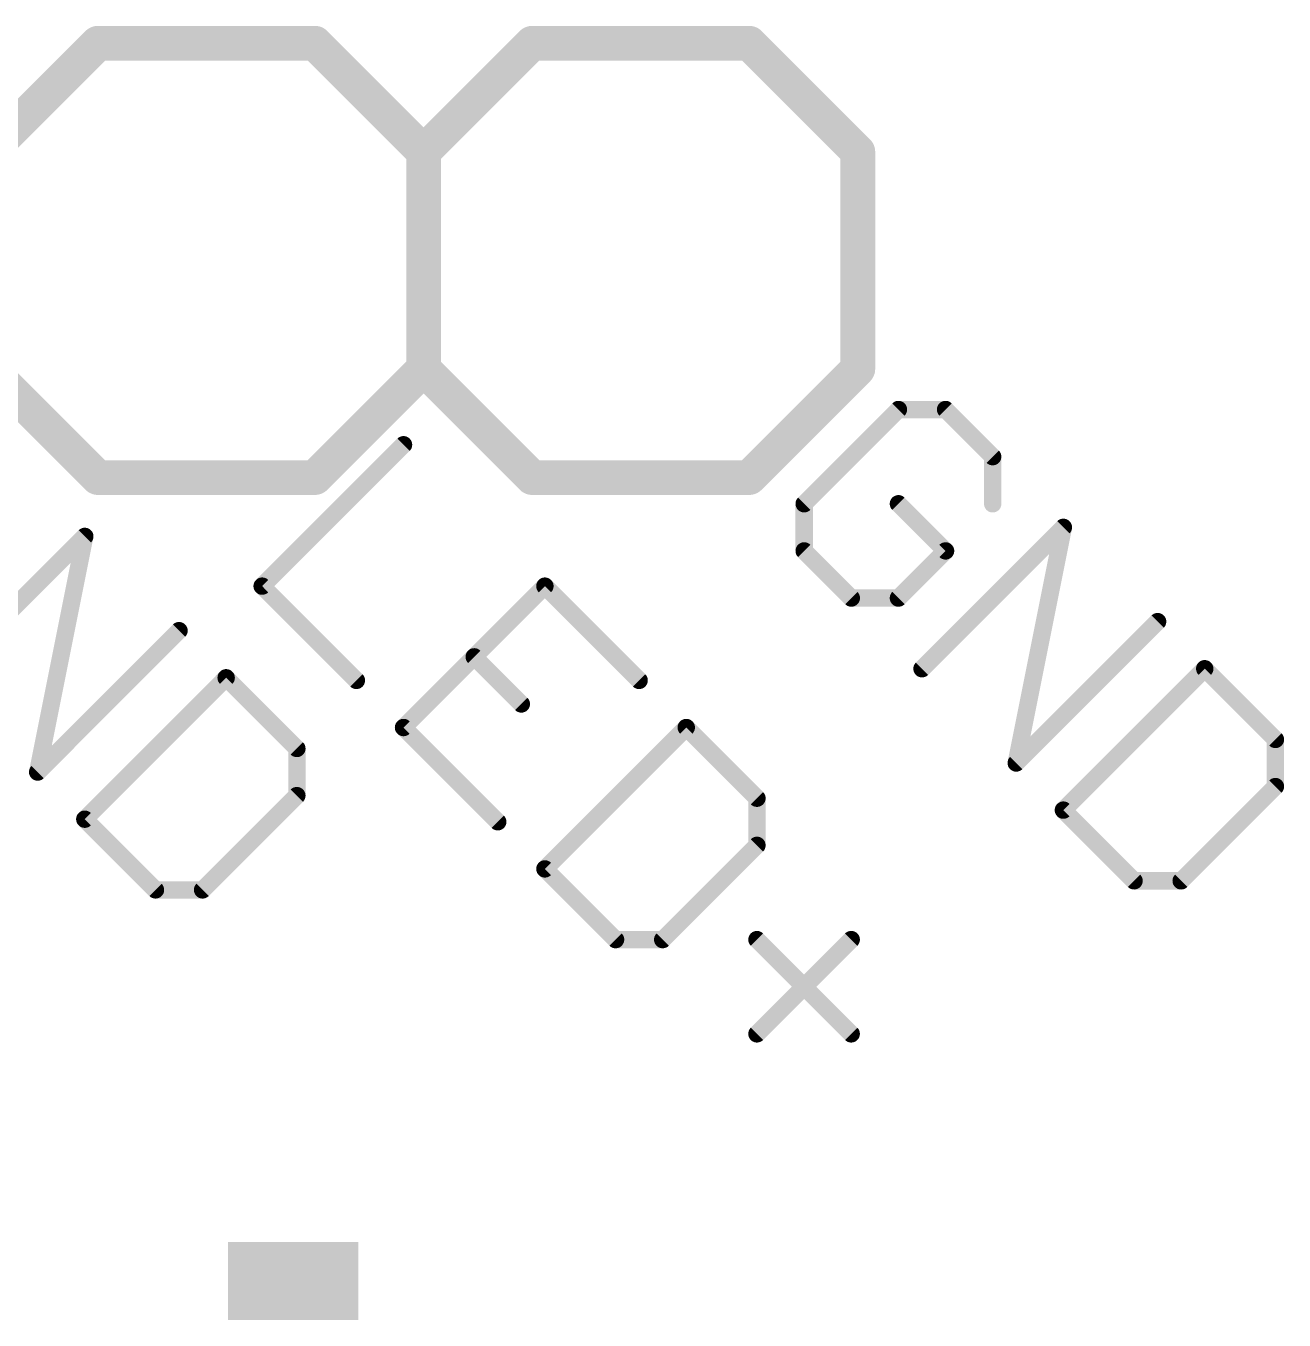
# Model space of a CAD drawing. Extents: x -0.1 to 47.1, y 0.5 to 29.3.
# Drawn here: x 26.88 to 34.24, y 21.74 to 29.31 of the extents above; entities that cross this region are included whole.
import ezdxf

# ---------------------------------------------------------------- set-up
doc = ezdxf.new("R2010")
doc.units = 0
doc.layers.add('21', color=253, linetype='CONTINUOUS')

# ---------------------------------------------------------------- blocks, each defined once
blk = doc.blocks.new('RECT')
blk.add_solid([(-0.5, -0.5), (0.5, -0.5), (-0.5, 0.5), (0.5, 0.5)])

msp = doc.modelspace()

# ---------------------------------------------------------------- linework, layer by layer
at = {"layer": '21'}
for points, const_width in [([(27.305, 29.21), (26.67, 28.575)], 0.2032), ([(28.575, 29.21), (27.305, 29.21)], 0.2032), ([(29.21, 28.575), (28.575, 29.21)], 0.2032), ([(29.845, 29.21), (29.21, 28.575)], 0.2032), ([(31.115, 29.21), (29.845, 29.21)], 0.2032), ([(31.75, 28.575), (31.115, 29.21)], 0.2032), ([(29.21, 28.575), (29.21, 27.305)], 0.2032), ([(29.21, 27.305), (29.21, 28.575)], 0.2032), ([(31.75, 27.305), (31.75, 28.575)], 0.2032), ([(26.67, 27.305), (27.305, 26.67)], 0.2032), ([(28.575, 26.67), (29.21, 27.305)], 0.2032), ([(29.21, 27.305), (29.845, 26.67)], 0.2032), ([(31.115, 26.67), (31.75, 27.305)], 0.2032), ([(31.9875, 27.0679), (31.4362, 26.5166)], 0.1016), ([(32.2631, 27.0679), (31.9875, 27.0679)], 0.1016), ([(32.5388, 26.7922), (32.2631, 27.0679)], 0.1016), ([(29.0927, 26.8619), (28.2658, 26.035)], 0.1016), ([(32.5388, 26.5166), (32.5388, 26.7922)], 0.1016), ([(27.305, 26.67), (28.575, 26.67)], 0.2032), ([(29.845, 26.67), (31.115, 26.67)], 0.2032), ([(31.4362, 26.5166), (31.4362, 26.241)], 0.1016), ([(32.2631, 26.241), (31.9875, 26.5166)], 0.1016), ([(32.1253, 25.5519), (32.9522, 26.3788)], 0.1016), ([(32.9522, 26.3788), (32.6766, 25.0007)], 0.1016), ([(26.4016, 25.499), (27.2285, 26.3259)], 0.1016), ([(27.2285, 26.3259), (26.9529, 24.9477)], 0.1016), ([(31.4362, 26.241), (31.7119, 25.9654)], 0.1016), ([(31.9875, 25.9654), (32.2631, 26.241)], 0.1016), ([(28.2658, 26.035), (28.8171, 25.4837)], 0.1016), ([(29.9196, 26.035), (29.0927, 25.2081)], 0.1016), ([(30.4709, 25.4837), (29.9196, 26.035)], 0.1016), ([(31.7119, 25.9654), (31.9875, 25.9654)], 0.1016), ([(26.9529, 24.9477), (27.7798, 25.7746)], 0.1016), ([(32.6766, 25.0007), (33.5035, 25.8275)], 0.1016), ([(29.5062, 25.6216), (29.7818, 25.3459)], 0.1016), ([(33.7791, 25.5519), (32.9522, 24.725)], 0.1016), ([(34.1925, 25.1385), (33.7791, 25.5519)], 0.1016), ([(28.0554, 25.499), (27.2285, 24.6721)], 0.1016), ([(28.4689, 25.0855), (28.0554, 25.499)], 0.1016), ([(29.0927, 25.2081), (29.644, 24.6569)], 0.1016), ([(30.7465, 25.2081), (29.9196, 24.3812)], 0.1016), ([(31.1599, 24.7947), (30.7465, 25.2081)], 0.1016), ([(28.4689, 24.8099), (28.4689, 25.0855)], 0.1016), ([(34.1925, 24.8628), (34.1925, 25.1385)], 0.1016), ([(33.6413, 24.3116), (34.1925, 24.8628)], 0.1016), ([(27.9176, 24.2586), (28.4689, 24.8099)], 0.1016), ([(31.1599, 24.519), (31.1599, 24.7947)], 0.1016), ([(32.9522, 24.725), (33.3656, 24.3116)], 0.1016), ([(27.2285, 24.6721), (27.642, 24.2586)], 0.1016), ([(30.6087, 23.9678), (31.1599, 24.519)], 0.1016), ([(29.9196, 24.3812), (30.3331, 23.9678)], 0.1016), ([(27.642, 24.2586), (27.9176, 24.2586)], 0.1016), ([(33.3656, 24.3116), (33.6413, 24.3116)], 0.1016), ([(30.3331, 23.9678), (30.6087, 23.9678)], 0.1016), ([(31.1599, 23.9678), (31.7112, 23.4165)], 0.1016), ([(31.7112, 23.9678), (31.1599, 23.4165)], 0.1016)]:
    msp.add_lwpolyline(points, dxfattribs=dict(at, const_width=const_width))
for points, const_width in [([(27.305, 29.2608, 1), (27.305, 29.1592)], 0.1016), ([(27.3409, 29.1741, 1), (27.2691, 29.2459)], 0.1016), ([(28.6109, 29.2459, 1), (28.5391, 29.1741)], 0.1016), ([(28.575, 29.1592, 1), (28.575, 29.2608)], 0.1016), ([(29.845, 29.2608, 1), (29.845, 29.1592)], 0.1016), ([(29.8809, 29.1741, 1), (29.8091, 29.2459)], 0.1016), ([(31.1509, 29.2459, 1), (31.0791, 29.1741)], 0.1016), ([(31.115, 29.1592, 1), (31.115, 29.2608)], 0.1016), ([(29.2608, 28.575, 1), (29.1592, 28.575)], 0.1016), ([(29.2608, 28.575, 1), (29.1592, 28.575)], 0.1016), ([(29.1741, 28.6109, 1), (29.2459, 28.5391)], 0.1016), ([(29.1741, 28.5391, 1), (29.2459, 28.6109)], 0.1016), ([(31.8008, 28.575, 1), (31.6992, 28.575)], 0.1016), ([(31.7141, 28.5391, 1), (31.7859, 28.6109)], 0.1016), ([(29.2459, 27.3409, 1), (29.1741, 27.2691)], 0.1016), ([(29.2459, 27.2691, 1), (29.1741, 27.3409)], 0.1016), ([(31.7859, 27.2691, 1), (31.7141, 27.3409)], 0.1016), ([(29.1592, 27.305, 1), (29.2608, 27.305)], 0.1016), ([(29.1592, 27.305, 1), (29.2608, 27.305)], 0.1016), ([(31.6992, 27.305, 1), (31.8008, 27.305)], 0.1016), ([(31.9875, 27.0933, 1), (31.9875, 27.0425)], 0.0508), ([(32.0055, 27.0499, 1), (31.9695, 27.0858)], 0.0508), ([(32.2811, 27.0858, 1), (32.2452, 27.0499)], 0.0508), ([(32.2631, 27.0425, 1), (32.2631, 27.0933)], 0.0508), ([(29.1107, 26.8439, 1), (29.0748, 26.8798)], 0.0508), ([(32.5642, 26.7922, 1), (32.5134, 26.7922)], 0.0508), ([(32.5208, 26.7743, 1), (32.5567, 26.8102)], 0.0508), ([(27.305, 26.7208, 1), (27.305, 26.6192)], 0.1016), ([(27.2691, 26.6341, 1), (27.3409, 26.7059)], 0.1016), ([(28.5391, 26.7059, 1), (28.6109, 26.6341)], 0.1016), ([(28.575, 26.6192, 1), (28.575, 26.7208)], 0.1016), ([(29.845, 26.7208, 1), (29.845, 26.6192)], 0.1016), ([(29.8091, 26.6341, 1), (29.8809, 26.7059)], 0.1016), ([(31.0791, 26.7059, 1), (31.1509, 26.6341)], 0.1016), ([(31.115, 26.6192, 1), (31.115, 26.7208)], 0.1016), ([(31.4616, 26.5166, 1), (31.4108, 26.5166)], 0.0508), ([(31.4183, 26.5346, 1), (31.4542, 26.4987)], 0.0508), ([(32.0055, 26.5346, 1), (31.9695, 26.4987)], 0.0508), ([(32.5134, 26.5166, 1), (32.5642, 26.5166)], 0.0508), ([(32.9771, 26.3738, 1), (32.9273, 26.3838)], 0.0508), ([(32.9702, 26.3608, 1), (32.9342, 26.3968)], 0.0508), ([(27.2534, 26.3209, 1), (27.2036, 26.3308)], 0.0508), ([(27.2465, 26.3079, 1), (27.2106, 26.3438)], 0.0508), ([(31.4108, 26.241, 1), (31.4616, 26.241)], 0.0508), ([(31.4542, 26.2589, 1), (31.4183, 26.223)], 0.0508), ([(32.2811, 26.223, 1), (32.2452, 26.2589)], 0.0508), ([(32.2452, 26.223, 1), (32.2811, 26.2589)], 0.0508), ([(28.2838, 26.053, 1), (28.2479, 26.017)], 0.0508), ([(28.2479, 26.053, 1), (28.2838, 26.017)], 0.0508), ([(29.9376, 26.053, 1), (29.9017, 26.017)], 0.0508), ([(29.9376, 26.017, 1), (29.9017, 26.053)], 0.0508), ([(31.7119, 25.9908, 1), (31.7119, 25.94)], 0.0508), ([(31.6939, 25.9474, 1), (31.7298, 25.9833)], 0.0508), ([(31.9695, 25.9833, 1), (32.0055, 25.9474)], 0.0508), ([(31.9875, 25.94, 1), (31.9875, 25.9908)], 0.0508), ([(27.7977, 25.7566, 1), (27.7618, 25.7926)], 0.0508), ([(33.5214, 25.8096, 1), (33.4855, 25.8455)], 0.0508), ([(29.5241, 25.6395, 1), (29.4882, 25.6036)], 0.0508), ([(32.1074, 25.5699, 1), (32.1433, 25.5339)], 0.0508), ([(33.7971, 25.5699, 1), (33.7611, 25.5339)], 0.0508), ([(33.7971, 25.5339, 1), (33.7611, 25.5699)], 0.0508), ([(28.0734, 25.5169, 1), (28.0374, 25.481)], 0.0508), ([(28.0734, 25.481, 1), (28.0374, 25.5169)], 0.0508), ([(28.7991, 25.4658, 1), (28.8351, 25.5017)], 0.0508), ([(30.4529, 25.4658, 1), (30.4888, 25.5017)], 0.0508), ([(29.7638, 25.328, 1), (29.7998, 25.3639)], 0.0508), ([(29.1107, 25.2261, 1), (29.0748, 25.1901)], 0.0508), ([(29.0748, 25.2261, 1), (29.1107, 25.1901)], 0.0508), ([(30.7645, 25.2261, 1), (30.7285, 25.1901)], 0.0508), ([(30.7645, 25.1901, 1), (30.7285, 25.2261)], 0.0508), ([(28.4943, 25.0855, 1), (28.4435, 25.0855)], 0.0508), ([(34.2179, 25.1385, 1), (34.1671, 25.1385)], 0.0508), ([(34.1746, 25.1205, 1), (34.2105, 25.1564)], 0.0508), ([(28.4509, 25.0676, 1), (28.4868, 25.1035)], 0.0508), ([(26.9349, 24.9657, 1), (26.9709, 24.9297)], 0.0508), ([(32.6586, 25.0186, 1), (32.6945, 24.9827)], 0.0508), ([(32.6517, 25.0056, 1), (32.7015, 24.9957)], 0.0508), ([(26.928, 24.9527, 1), (26.9778, 24.9427)], 0.0508), ([(34.2105, 24.8449, 1), (34.1746, 24.8808)], 0.0508), ([(28.4435, 24.8099, 1), (28.4943, 24.8099)], 0.0508), ([(28.4868, 24.7919, 1), (28.4509, 24.8278)], 0.0508), ([(31.1853, 24.7947, 1), (31.1345, 24.7947)], 0.0508), ([(31.142, 24.7767, 1), (31.1779, 24.8126)], 0.0508), ([(34.1671, 24.8628, 1), (34.2179, 24.8628)], 0.0508), ([(32.9702, 24.743, 1), (32.9342, 24.7071)], 0.0508), ([(32.9342, 24.743, 1), (32.9702, 24.7071)], 0.0508), ([(27.2465, 24.69, 1), (27.2106, 24.6541)], 0.0508), ([(27.2106, 24.69, 1), (27.2465, 24.6541)], 0.0508), ([(29.626, 24.6389, 1), (29.6619, 24.6748)], 0.0508), ([(31.1345, 24.519, 1), (31.1853, 24.519)], 0.0508), ([(31.1779, 24.5011, 1), (31.142, 24.537)], 0.0508), ([(29.9376, 24.3992, 1), (29.9017, 24.3633)], 0.0508), ([(29.9017, 24.3992, 1), (29.9376, 24.3633)], 0.0508), ([(27.642, 24.284, 1), (27.642, 24.2332)], 0.0508), ([(27.624, 24.2407, 1), (27.6599, 24.2766)], 0.0508), ([(27.8996, 24.2766, 1), (27.9356, 24.2407)], 0.0508), ([(27.9176, 24.2332, 1), (27.9176, 24.284)], 0.0508), ([(33.3656, 24.337, 1), (33.3656, 24.2862)], 0.0508), ([(33.3477, 24.2936, 1), (33.3836, 24.3295)], 0.0508), ([(33.6233, 24.3295, 1), (33.6592, 24.2936)], 0.0508), ([(33.6413, 24.2862, 1), (33.6413, 24.337)], 0.0508), ([(30.3331, 23.9932, 1), (30.3331, 23.9424)], 0.0508), ([(30.3151, 23.9498, 1), (30.351, 23.9857)], 0.0508), ([(30.5907, 23.9857, 1), (30.6266, 23.9498)], 0.0508), ([(30.6087, 23.9424, 1), (30.6087, 23.9932)], 0.0508), ([(31.1779, 23.9857, 1), (31.142, 23.9498)], 0.0508), ([(31.7292, 23.9498, 1), (31.6932, 23.9857)], 0.0508), ([(31.142, 23.4345, 1), (31.1779, 23.3986)], 0.0508), ([(31.6932, 23.3986, 1), (31.7292, 23.4345)], 0.0508)]:
    msp.add_lwpolyline(points, format="xyb", dxfattribs=dict(at, const_width=const_width))

# ---------------------------------------------------------------- block references
at = {"layer": '21', "xscale": 0.4572, "yscale": 0.762, "rotation": 90}
msp.add_blockref('RECT', (28.448, 21.971), dxfattribs=at)

doc.saveas('drawing.dxf')
